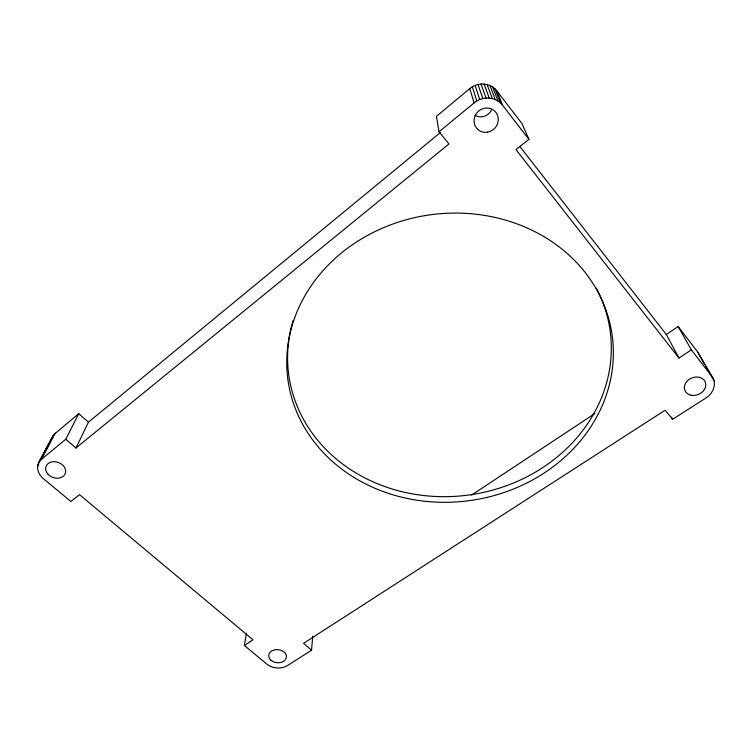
<?xml version="1.0" encoding="UTF-8"?>
<svg xmlns="http://www.w3.org/2000/svg" width="752" height="752" viewBox="0 0 752 752"><rect width="100%" height="100%" fill="white"/><g stroke="black" fill="none" stroke-linecap="round" stroke-linejoin="round"><path stroke-width="1.13" d="M246.421 633.203L244.362 645.479L266.781 664.091C272.553 668.66 281.21 669.346 287.537 665.529L311.544 650.179L312.747 636.22M244.362 645.479L252.973 639.792L79.524 494.637L70.867 501.481L43.428 478.704C38.756 475.001 35.786 468.139 38.803 462.527L53.824 434.609L78.734 413.656L88.445 422.163L75.961 448.013L65.772 439.271L78.734 413.656M52.668 436.32L38.004 464.463M38.803 462.527L53.824 434.609M37.6 466.522L38.672 464.501M39.988 460.769L41.539 459.237L55.319 433.114M311.544 650.179L303.564 643.336L665.191 410.169L672.608 419.306L705.724 398.128C712.877 393.973 717.483 383.661 711.918 376.47L691.37 349.849L678.971 358.055L515.966 149.592L528.91 139.355L521.991 123.591L496.893 90.964C490.633 82.523 477.473 81.855 469.756 88.642L436.423 116.353L439.046 131.788L448.944 143.97L75.961 448.013M41.539 459.237L65.772 439.271M439.046 131.788L474.127 102.892C482.248 95.824 496.047 96.482 502.637 105.327L528.91 139.355M88.445 422.163L440.418 132.512M678.971 358.055L666.31 334.49L678.116 326.537L697.969 352.35L699.99 356.382M471.466 495.154L594.794 413.581M519.801 146.386L666.31 334.49M697.969 352.35L713.169 378.453M700.582 357.397L704.662 364.466M705.827 366.487L713.996 380.634M678.116 326.537L691.37 349.849M671.611 417.191L672.608 419.306M496.893 90.964L502.637 105.327M494.882 88.764L500.541 103.024M492.541 86.922L498.078 101.106M489.919 85.502L495.324 99.621M487.08 84.525L492.353 98.597M484.109 84.027L489.223 98.08M481.064 84.008L486.027 98.061M478.028 84.487L482.831 98.55M475.085 85.427L479.738 99.546M472.303 86.828L476.806 101.003M469.756 88.642L474.127 102.892M491.855 109.219A11.919 11.28 -51.4 0 1 475.02 115.357M596.27 288.129A162.197 143.35 -7.8 0 1 469.398 494.919A162.197 143.35 -7.8 0 1 290.441 330.824M290.686 329.696A162.197 143.35 -7.8 0 1 293.017 320.69M691.135 395.242A11.007 8.883 -22.7 0 0 705.677 383.52A11.007 8.883 -22.7 0 0 688.409 379.967A11.007 8.883 -22.7 0 0 691.135 395.242M271.068 660.359A8.883 6.552 5.5 0 0 286.042 658.508A8.883 6.552 5.5 0 0 275.627 649.7A8.883 6.552 5.5 0 0 271.068 660.359M487.587 132.173A12.483 11.806 -47.3 0 0 495.869 112.358A12.483 11.806 -47.3 0 0 475.02 116.005A12.483 11.806 -47.3 0 0 487.587 132.173M47.94 474.127A10.255 7.981 20.3 0 0 65.029 474.089A10.255 7.981 20.3 0 0 54.012 461.681A10.255 7.981 20.3 0 0 47.94 474.127M385.541 492.4A163.645 144.252 -7.7 0 0 612.241 335.975A163.645 144.252 -7.7 0 0 352.368 244.767A163.645 144.252 -7.7 0 0 385.541 492.4"/></g></svg>
